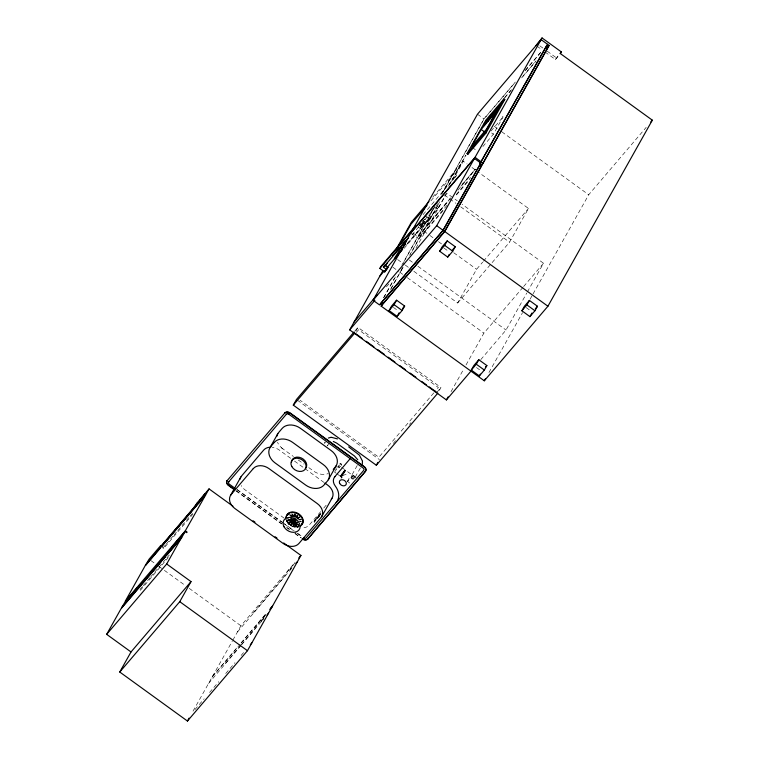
<?xml version="1.0" encoding="UTF-8"?>
<svg xmlns="http://www.w3.org/2000/svg" width="759" height="759" viewBox="0 0 759 759"><rect width="100%" height="100%" fill="white"/><g stroke="black" fill="none" stroke-linecap="round" stroke-linejoin="round"><path stroke-width="0.57" stroke-dasharray="3.79 2.85" d="M295.498 518.767C288.923 531.319 283.97 519.725 297.509 520.759M294.094 516.803L294.445 513.748M295.109 523.188C293.733 522.828 293.335 526.319 294.501 527.021C300.46 528.017 290.716 518.036 290.46 518.444M294.53 523.198L294.274 526.442L296.285 526.68M293.562 517.382L293.363 526.025L292.708 526.499L291.162 525.503L293.344 526.072M293.23 526.224L293.192 522.647L293.221 526.272M294.501 514.441L294.16 516.594M295.052 517.059L295.204 514.925M295.441 513.729L295.251 516.888L297.082 515.551M346.113 474.517C344.558 474.489 340.544 476.282 342.755 478.018M291.722 521.746C288.287 531.632 291.731 518.568 297.433 520.228L287.955 523.245L291.162 520.75L286.276 520.484C288.173 525.342 293.989 528.397 299.037 526.85M293.505 523.387L292.917 517.429M295.004 516.888L295.118 514.725M298.866 526.196C295.687 516.888 294.701 529.403 298.866 526.537M293.714 526.888L293.458 521.528L294.075 518.255M294.274 517.164L295.09 512.809L294.169 516.67M340.791 466.766L339.026 465.495L334.88 471.614M345.032 471.367L344.947 470.314L343.362 473.142M341.673 467.411L345.203 469.963L343.751 472.572M356.028 477.8L345.554 470.219L344.776 471.804M296.162 526.879L295.09 523.596L294.388 523.454M294.037 520.038C289.729 522.306 296.797 522.458 293.752 521.101M293.344 520.285L294.094 521.841M293.581 519.868L294.16 520.74M294.103 519.924L293.6 520.589L294.302 520.854M294.141 520.589L293.809 520.086M347.688 481.709L348.979 479.033L348.96 476.87M317.594 517.885L317.044 517.771M420.998 225.954L420.733 226.58L421.397 225.897M424.395 221.675L422.82 220.214M291.19 525.389L292.917 522.818L290.507 525.541L293.458 521.528L294.815 517.619M286.911 521.243L288.154 522.818L291.02 520.997L287.158 520.854L290.83 520.522M288.837 523.302L288.762 524.071L290.384 524.943M286.541 520.124C291.171 521.272 293.173 517.467 286.276 520.484L297.575 522.306M296.655 517.353L294.739 519.858L296.655 517.353L296.503 517.999M296.598 517.42L297.092 517.942L298.98 516.964M340.924 475.646L341.189 476.348M339.652 467.705C340.127 466.007 337.043 466.918 338.893 467.886C343.884 466.083 340.478 459.499 338.419 466.813M340.212 463.626L340.44 464.527L341.446 464.517M420.771 226.239L421.198 225.575M424.205 222.055L424.661 221.059L423.996 221.732M341.114 475.295L340.582 476.453L341.711 475.125M341.038 476.206C341.92 474.555 339.69 478.161 342.366 477.743M355.867 331.142L357.963 327.404L440.979 387.526L438.36 392.194M441.548 194.019L453.332 173.024L456.557 175.357L454.831 178.431M383.523 297.803L394.386 278.439M401.815 265.195L417.26 237.681L447.914 201.742M413.276 233.231L417.886 236.561L432.953 209.721M441.634 194.238L483.929 118.878L515.352 82.038M383.817 297.585L395.989 275.887M404.111 261.419L417.441 237.652L419.053 238.819L410.353 254.322M447.042 205.253L420.315 236.58L418.702 235.413L434.907 206.533M443.019 192.093L484.119 118.85L515.427 82.152M418.503 226.353L424.547 219.104L427.772 221.438L429.025 219.199L425.799 216.865M427.772 221.438L431.027 216.846L428.617 215.101M390.411 289.558L402.593 267.851M409.556 255.451L439.717 201.704M448.417 186.192L465.817 155.187M391.227 288.42L402.82 267.756M420.315 236.58L439.414 202.539M449.262 185.006L466.045 155.092M452.449 180.708L463.351 161.278L467.183 164.058M404.12 248.373L437.62 209.095L446.226 193.763M415.998 248.06L446.785 193.203L457.316 200.831M482.847 146.572L493.369 134.239L503.113 116.867L500.513 114.989M325.222 441.757L324.378 443.247A2.002 1.527 29.3 0 1 325.564 442.763M327.603 445.58L328.865 443.341M286.997 520.285L290.479 519.773L299.587 525.484M286.902 521.537L287.082 520.94M287.547 522.543L287.044 521.281M288.268 522.771L291.152 521.072L297.851 522.429M288.762 524.071L289.748 524.877M288.828 523.435L291.636 521.775L287.955 523.245M296.93 515.361L295.754 517.126L296.788 515.617M294.359 523.615L292.5 519.849M299.53 517.629L297.481 518.947L299.388 517.875M297.651 518.947L300.099 516.974M545.095 52.01L555.436 59.515L558.529 55.312M295.109 523.691L290.963 519.099M294.084 526.452L292.405 517.572M295.925 523.625L296.067 523.046M294.577 527.04L295.773 527.107M296.171 526.708L291.19 517.41M193.014 711.155L232.263 641.213M232.842 640.179L240.916 625.777L295.071 562.305M296.968 526.585L296.067 523.368L290.574 519.241M297.651 527.021L298.685 526.67M316.826 517.619L317.205 517.183L316.816 517.61L317.642 518.198L318.021 517.752L317.196 517.173L314.264 522.154L315.687 518.928L315.678 519.64M313.894 521.898L316.437 518.055L315.013 521.272M314.662 521.025L316.807 518.312M314.264 522.154L316.816 517.61M317.67 517.496L317.281 517.932L319.074 514.972L319.055 515.674M318.049 517.059L319.824 514.09L318.391 517.315M317.642 518.198L320.573 513.207L318.021 517.752M319.169 515.74L319.15 516.433L320.592 513.217M319.994 515.152L320.934 513.473M341.076 478.417L342.1 476.595M357.223 465.514L351.275 476.121C350.079 477.8 352.261 479.897 353.95 478.863M355.259 477.088L360.449 467.848M413.835 271.286L457.649 303.012L476.576 269.274L482.686 262.111M457.649 303.012L509.545 242.178L528.473 208.44L478.673 172.378M451.017 391.691L463.711 369.083M466.017 364.975L483.891 333.116L522.875 287.424M480.798 359.605L506.016 330.042L526.784 293.04M527.353 292.016L543.51 263.24L462.108 204.294M488.938 372.536L522.581 312.585M530.124 299.15L532.438 295.014M533.027 293.98L588.709 194.75L646.194 127.36M295.887 523.368L296.589 523.435M340.886 475.551L341.36 474.868M422.289 221.381L422.592 220.888M420.989 225.812L421.492 225.081M423.901 222.548L424.404 221.818M341.171 475.068L342.821 472.648M341.522 475.324L342.024 474.631M344.463 472.297L344.966 471.595M421.33 225.252L421.871 224.503M423.531 223.127L424.072 222.378M293.657 523.055L293.458 521.528L295.279 518.758M295.887 517.837L298.306 514.147M348.704 479.897L347.091 480.94M341.522 474.517L342.366 473.284M341.873 474.773L342.385 474.09M344.102 472.829L344.614 472.145M292.822 521.215L293.686 521.035M293.619 520.418L294.113 520.323M296.513 517.61L297.689 515.845M289.207 569.174L283.126 578.035L253.07 613.272L252.643 612.039M260.28 620.729L254.189 629.591L241.419 644.562M421.757 224.598L423.769 221.913M422.108 225.138L423.636 223.042M335.753 469.442L336.199 468.815M342.281 474.166L343.637 472.288M344.216 472.753L342.85 474.631M343.419 473.132L341.635 475.447M343.315 474.024L343.77 473.388M422.251 223.877L422.772 223.165M422.621 224.465L423.142 223.753M263.752 618.329L263.05 619.154L263.8 617.959M296.171 517.847L298.211 515.086M336.654 468.18L337.119 467.563M342.831 472.705L343.732 471.462M342.954 473.701L340.962 476.178M343.248 472.164L344.15 470.959M343.599 472.421L344.093 471.719M342.404 475.2L342.897 474.508M292.016 522.59L291.418 522.069M420.144 224.332L420.562 223.82M423.218 222.653L424.177 221.457M421.624 225.727L422.175 224.987M337.565 466.994L338.561 465.855M343.998 471.908L344.871 470.808M341.986 475.703L342.499 475.011M525.323 70.359L540.655 52.39M525.351 70.511L540.626 52.608M504.574 97.731L510.665 90.596M522.837 76.317L535.788 61.147M504.82 97.636L511.689 89.581M521.623 77.949L536.129 60.938M432.772 197.122L463.351 161.278M430.875 200.879L458.834 168.109M491.092 130.965L503.113 116.867M423.057 214.636L456.557 175.357M555.436 59.515L559.013 55.312M431.501 211.116L439.148 202.16M411.881 234.882L431.852 211.476M407.365 243.402L426.567 220.888M406.691 244.616L439.556 206.097M418.702 235.413L450.77 197.814M462.231 184.39L475.21 169.172M417.886 236.561L450.078 198.83M460.808 186.249L475.371 169.172M457.914 190.215L475.513 169.399M456.206 194.513L470.713 177.502M419.053 238.819L444.252 209.285M456.472 194.959L469.46 179.741M165.557 544.848L163.27 547.533L163.602 548.482L192.909 514.137M166.325 543.947L173.194 535.892M173.963 535L177.018 531.423M177.777 530.522L189.228 517.097M189.997 516.205L193.052 512.629M386.369 286.883L389.424 283.297M401.653 268.961L403.181 267.168M354.889 331.009L357.963 327.404M356.284 332.433L358.571 329.748L438.37 387.526L434.556 392.005M142.426 586.546L139.371 590.122L139.703 591.071L168.251 557.609M143.185 585.644L150.054 577.59M150.823 576.698L153.878 573.121M154.637 572.22L166.088 558.795M166.857 557.903L169.912 554.326M483.445 261.219L528.473 208.44M320.696 511.623L309.293 524.981A11.992 9.193 29.3 0 1 302.215 527.913M323.742 508.056L327.537 503.606M319.074 514.972L315.763 520.399L315.791 519.706M319.084 514.981L319.15 516.433M319.833 514.099L319.463 514.536L320.184 514.346M523.634 286.532L543.51 263.24M433.787 392.896L378.855 457.288L300.014 400.202M393.304 443.408L395.61 440.704M409.452 424.48L410.989 422.678M437.137 392.033L440.979 387.526M294.805 563.007L290.678 568.605L292.111 566.926M237.463 631.943L291.323 568.814M212.615 676.222L238.003 646.459M241.087 642.845L265.707 613.984M211.989 677.341L240.47 643.955M241.229 643.063L265.403 614.724M265.868 614.562L261.751 620.16L264.606 616.801M240.669 645.444L224.133 664.827L223.706 663.594M208.526 683.498L240.84 645.624M241.609 644.723L263.923 618.566M194.94 709.599L204.171 698.773M209.56 692.464L218.791 681.639M225.717 673.518L234.948 662.702M241.106 655.482L244.948 650.975M344.017 471.206L344.52 470.552M344.368 471.462L345.174 470.495M341.616 476.121L342.129 475.457M421.226 226.173L421.757 225.499M344.339 470.836L345.26 470.011M341.797 475.827L340.943 476.709M419.784 224.73L419.357 225.081L421.131 226.154M344.966 470.817L345.554 470.219M290.934 520.551L293.458 521.528L296.2 519.374M297.111 518.663L299.843 516.509M286.902 518.103L293.458 521.528L296.019 519.754M297.025 527.268L293.458 521.528L296.067 519.735M290.735 517.951L293.458 521.528L296.238 519.621M297.158 518.985L300.858 516.452M351.768 475.798L354.738 477.942L354.282 476.918L352.366 475.789L351.275 476.121L354.5 478.455M297.035 518.169L298.837 517.211M288.411 522.524L287.727 522.344M292.699 519.716L293.458 521.528L297.291 520.257M301.418 518.919L298.429 519.896L300.592 519.744M297.794 526.765L293.458 521.528L295.517 521.063M299.625 520.133L301.674 519.659M299.112 519.336L301.276 519.175M297.462 524.071L298.932 525.826L293.458 521.528L297.291 521.3M299.89 526.404L293.458 521.528L297.452 521.329M296.731 523.188L293.458 521.528L295.574 521.518M299.805 521.49L301.911 521.471M296.503 522.989L293.458 521.528L297.281 521.794M296.646 522.733L293.458 521.528L295.555 521.689M298.448 521.281L300.716 521.879M296.665 522.695L293.458 521.528L296.807 522.496M293.458 521.528L297.376 522.847M539.801 45.815L543.482 48.491M547.173 51.157L556.375 57.826M536.992 46.147L541.471 49.392M477.477 114.211L483.929 118.878M494.137 126.269L497.961 129.03M501.784 131.8L588.709 194.75M491.633 132.986L493.369 134.239M472.269 147.464L476.605 150.605M471.975 167.521L477.715 171.686M444.423 195.016L455.912 203.336M460.704 206.809L509.545 242.178M434.404 206.761L437.62 209.095M424.936 215.584L429.774 219.085M418.484 227.207L428.958 234.797M429.917 235.48L433.721 238.241M438.484 241.694L442.298 244.445M453.721 252.719L476.576 269.274M443.977 248.06L449.347 251.95M526.186 307.594L531.556 311.484M410.809 233.013L417.26 237.681M409.3 260.005L413.133 262.775M417.915 266.248L506.016 330.042M397.65 259.569L404.319 264.398M405.268 265.081L409.073 267.842M392.915 267.244L398.665 271.399M399.623 272.092L403.456 274.872M407.279 277.642L483.891 333.116M393.38 307.367L398.75 311.256M476.481 367.546L480.959 370.79M297.395 400.211L379.462 459.631M334.415 471.984L336.18 473.255M337.062 473.901L340.582 476.453M347.28 481.301L349.766 483.094M281.323 447.734L293.458 456.52M298.249 459.992L303.989 464.147M308.78 467.61L313.562 471.073A13.994 10.721 29.3 0 0 328.315 473.55M290.697 458.322L279.321 450.078A11.992 9.193 29.3 0 0 272.187 447.269M294.492 461.064L303.97 467.933M304.919 468.616L323.884 482.354M315.317 519.374L316.142 519.953M284.132 518.16L245.252 490.01A11.992 9.193 29.3 0 1 241.22 485.561M285.08 518.852L293.61 525.029A11.992 9.193 29.3 0 0 297.775 527.173M237.083 489.479L281.76 521.831M282.718 522.524L294.122 530.778M297.926 533.539L301.731 536.29M236.96 489.707L283.543 523.435M284.492 524.118L295.896 532.382M296.845 533.074L301.598 536.509M236.077 490.656L281.712 523.691M286.466 527.135L291.219 530.579M295.023 533.33L301.674 538.15M235.954 490.874L281.589 523.919M287.291 528.046L289.188 529.421M294.9 533.558L300.602 537.685M161.99 547.315L163.602 548.482M150.946 560.635L154.779 563.406M158.603 566.176L163.394 569.639M164.352 570.332L185.405 585.587M189.238 588.358L240.916 625.777M290.536 514.934L292.139 516.585M290.612 514.744L292.082 516.509M289.957 515.086L291.428 516.851M288.923 513.283L290.621 516.376M292.689 514.384L293.581 516.348M292.86 514.289L293.562 516.262M292.718 514.536L293.42 516.509M292.054 514.346L292.746 516.319M291.911 514.602L292.604 516.575M292.281 514.412L292.784 516.405M291.788 512.42L292.414 515.835M282.936 448.901A13.994 10.721 29.3 0 1 277.509 442.231M298.685 526.594A8.994 6.888 29.3 0 1 287.13 521.357M354.178 478.483A2.002 1.527 29.3 0 1 351.398 477.383A2.002 1.527 29.3 0 1 352.404 475.314A2.002 1.527 29.3 0 1 354.927 476.946M327.869 445.049A2.002 1.527 29.3 0 1 327.101 445.941M261.058 621.403L262.216 619.904L261.058 621.403M289.985 569.848L291.143 568.349L289.985 569.848"/><path stroke-width="1.14" d="M285.963 517.61C288.553 505.485 309.719 517.315 300.735 525.959M362.328 464.1L362.404 461.368M302.139 523.017L301.731 524.089M174.247 545.977L175.348 544.383L174.352 546.119M175.49 544.601L174.902 545.171L175.291 544.412M177.511 542.154C174.38 545.047 178.763 541.233 176.752 543.036M177.502 542.249L176.904 542.827M178.185 541.281L179.352 539.687L178.251 541.271M204.513 494.915L198.953 502.183L203.962 496.31L205.063 493.957L200.053 499.83L198.251 503.53L198.981 502.041M198.251 503.53L199.418 501.927M199.256 501.813L198.962 502.705M201.107 499.564L200.091 501.063L201.192 499.479M202.273 498.739L203.431 497.23L202.549 497.923M203.241 497.192L202.966 497.999M405.382 243.943L404.936 244.009M178.64 540.512L179.503 539.905M401.957 248.127L401.502 249.123L402.944 247.529M487.838 121.032C490.219 117.598 486.794 121.772 488.217 120.396M283.705 542.96L300.934 555.436L247.472 650.7L187.454 721.05L119.751 672.028L131.013 651.962L106.668 634.334L121.516 607.883L181.686 537.657L167.075 554.791M205.433 494.953L145.415 565.294L125.292 601.156L185.3 530.816L205.594 495.067L161.733 546.471M121.516 607.883L125.131 601.84L136.857 588.102L137.436 588.718L171.79 548.444M145.415 565.294L149.039 559.25L160.756 545.503L161.335 546.129L196.458 504.963M175.329 544.886L174.893 544.658L176.154 542.419L181.164 536.547L175.054 544.782L179.371 539.706L178.602 540.882M174.893 544.658L181.164 536.547M198.792 502.069L205.063 493.957M106.668 634.334L166.686 563.994L181.524 537.543M181.686 537.657L185.149 531.49L186.761 532.657L187.075 532.097L185.3 530.816M205.594 495.067L209.048 488.9L232.975 506.225M234.057 489.498L228.355 485.371A3.994 3.064 29.3 0 1 227.131 480.684L227.254 480.466A3.994 3.064 29.3 0 0 228.478 485.143L234.18 489.28M235.053 488.322L229.351 484.195A2.002 1.527 29.3 0 1 228.744 481.851L228.867 481.633M230.508 495.437L240.888 476.937M365.335 471.519L365.468 471.301A3.994 3.064 29.3 0 0 364.244 466.614L290.09 412.924A3.994 3.064 29.3 0 0 284.862 412.934L284.739 413.162A3.994 3.064 29.3 0 1 289.966 413.143L364.121 466.842A3.994 3.064 29.3 0 1 365.335 471.519L307.727 539.051A3.994 3.064 29.3 0 1 302.499 539.061L302.623 538.843M119.751 672.028L179.769 601.678L191.021 581.612L166.686 563.994M228.744 481.851L286.475 414.101M437.839 393.124L376.322 465.239L293.297 405.126L296.446 399.519L354.121 331.911M269.986 447.658L277.841 433.655M286.352 414.329A2.002 1.527 29.3 0 1 288.961 414.319L289.094 414.091M386.692 269.587L383.466 267.253L384.728 265.014L387.953 267.348L384.69 271.94L379.851 268.439L381.113 266.191L415.496 225.888M471.624 370.354L446.406 399.917L349.681 329.88L382.726 271.01M385.506 266.058L387.175 263.079M395.961 249.72L411.454 222.112L428.968 201.59M397.042 249.018L410.942 224.247L427.042 205.376M384.69 271.94L387.953 267.348M373.067 300.26L410.809 233.013L474.432 158.441L480.874 163.109L443.142 230.357L379.519 304.928L373.067 300.26L436.691 225.689L474.432 158.441M536.101 45.502L542.049 37.95L561.385 51.954L560.446 53.642L652.332 120.169L547.922 306.228L484.299 380.8L381.132 306.095L382.868 303.002M381.948 304.957L444.565 231.552L481.671 165.424L480.058 164.257L442.952 230.385L380.335 303.78L381.948 304.957L383.105 302.888M467.07 153.641L485.94 120.017L503.976 98.879L504.782 99.467L485.912 133.091L467.876 154.229L467.07 153.641L485.105 132.502L503.976 98.879M481.159 129.466L471.405 146.838L486.434 129.22L496.187 111.848L481.159 129.466L484.622 131.971M499.507 105.577L484.176 124.4L486.054 121.032L500.247 104.704M467.876 154.229L469.024 152.189M484.176 124.4L498.198 107.958L500.086 104.59M485.067 123.651L498.359 108.072L499.773 105.548M389.073 310.554L391.587 306.067L396.596 300.203L404.651 306.038L402.137 310.516L397.128 316.389L389.073 310.554L394.082 304.682L396.596 300.203M381.132 306.095L444.755 231.523L549.165 45.464L541.101 39.629L477.477 114.211L411.435 231.893L475.058 157.322L542.049 37.95M547.552 44.297L479.973 163.783M480.637 165.87L482.933 163.185L548.349 46.612L546.736 45.445L479.792 163.802M397.128 316.389L399.139 312.803M439.67 251.248L442.184 246.76L447.193 240.888L455.248 246.732L452.734 251.21L447.725 257.083L439.67 251.248L444.679 245.375L447.193 240.888M187.454 721.05L189.105 718.109M447.725 257.083L449.233 254.398M328.324 479.783L336.18 465.77M336.303 502.43L336.171 502.648A17.998 13.785 29.3 0 0 335.269 486.026A10 7.656 29.3 0 1 334.766 476.785L334.89 476.567M303.628 537.666L303.505 537.884A2.002 1.527 29.3 0 0 306.114 537.884L363.722 470.352A2.002 1.527 29.3 0 0 363.115 468.009L288.961 414.319M350.345 458.455L334.766 476.785M307.727 539.051L365.468 471.301M321.664 516.661L332.044 498.17M376.322 465.239L377.887 462.43M446.406 399.917L448.133 396.834M471.282 370.088L473.796 365.601L478.806 359.728L486.87 365.563L484.356 370.05L479.346 375.923L471.282 370.088L476.291 364.216L478.806 359.728M479.346 375.923L480.352 374.13M521.879 310.773L524.393 306.294L529.403 300.422L537.467 306.257L534.943 310.744L529.934 316.617L521.879 310.773L526.888 304.909L529.403 300.422M484.299 380.8L485.456 378.741M529.934 316.617L531.955 313.031M404.67 245.1L404.964 244.607M200.699 500.39L200.253 501.187L200.537 500.276M404.291 245.679L404.832 244.929M495.437 111.953C497.828 108.698 494.024 113.357 495.779 111.535M209.048 488.9L197.331 502.638L191.24 511.5L161.183 546.736L160.756 545.503M167.341 554.089L173.422 545.228L185.149 531.49M198.697 502.743L198.09 503.416M202.558 498.255L203.108 497.211M492.278 115.643L491.832 116.44L492.23 116.013M495.883 111.374L496.49 110.7L495.741 111.905M403.854 246.305L404.405 245.584M488.379 120.51L487.876 121.098M202.653 498.094L202.103 498.72M403.399 246.941L401.985 248.724M547.021 47.978L549.165 45.464M546.822 48.405L548.349 46.612M502.524 102.104L504.782 99.467M559.962 53.633L561.385 51.954M379.851 268.439L414.243 228.127M392.517 255.849L399.376 247.823M403.94 242.463L405.467 240.679M383.466 267.253L408.57 237.833M401.132 247.491L394.31 258.705L402.754 248.8M404.196 243.886L406.501 241.191M379.936 275.972L384.528 270.593M386.815 267.908L402.099 249.986M161.24 545.854L197.814 502.989L197.331 502.638M145.576 565.408L160.196 548.273M354.092 322.034L377.014 295.156M349.681 329.88L374.908 300.317M227.131 480.684L284.862 412.934M293.297 405.126L354.814 333.011M137.341 588.443L171.619 548.264M121.677 608.006L160.917 562.011M162.454 560.199L165.528 556.594M402.507 308.552L404.651 306.038M452.392 250.081L455.248 246.732M131.013 651.962L191.021 581.612M333.258 469.385L335.364 466.918A13.994 10.721 29.3 0 0 331.095 450.523L300.469 428.351A13.994 10.721 29.3 0 0 282.168 428.399L278.667 432.507A13.994 10.721 29.3 0 0 276.836 436.273M650.795 121.971L652.332 120.169M298.733 558.007L300.934 555.436M295.934 563.406L297.471 561.603M270.318 608.576L272.633 605.872M269.806 609.572L271.997 606.991M267.007 614.961L268.544 613.158M485.437 367.242L486.87 365.563M535.313 308.771L537.467 306.257M250.337 644.666L251.874 642.854M287.614 514.963L288.249 514.298M328.343 438.057L330.886 437.326M331.389 437.298L337.48 438.901M333.305 441.463L336.683 443.114L354.415 455.95L357.793 459.793M485.105 132.502L485.912 133.091M475.058 157.322L482.933 163.185M436.691 225.689L443.142 230.357M444.755 231.523L547.922 306.228M442.952 230.385L444.565 231.552M444.679 245.375L452.734 251.21M526.888 304.909L534.943 310.744M394.082 304.682L402.137 310.516M476.291 364.216L484.356 370.05M355.772 333.704L362.451 338.542M366.265 341.303L373.902 346.835M377.716 349.595L384.396 354.434M388.219 357.195L394.898 362.034M399.67 365.487L405.391 369.633M410.164 373.086L415.885 377.232M421.615 381.379L426.387 384.832M429.252 386.91L436.88 392.431M348.666 446.871L359.396 455.134L362.356 460.884M324.833 483.037L327.679 485.096A11.992 9.193 29.3 0 1 331.341 499.147M253.079 520.778L254.996 522.164M275.09 536.717L277.007 538.112M179.769 601.678L247.472 650.7M403.579 242.766L400.078 247.567M136.857 588.102L137.284 589.326M287.898 413.627A2.002 1.527 29.3 0 1 288.875 413.949M307.85 538.824A3.994 3.064 29.3 0 1 303.534 539.364M240.024 479.195A11.992 9.193 29.3 0 1 241.59 475.959L263.639 450.125A11.992 9.193 29.3 0 1 270.716 447.193M286.124 517.505A8.994 6.888 29.3 0 1 297.139 512.942A8.994 6.888 29.3 0 1 301.911 524.659M291.56 462.032A7.998 6.129 29.3 0 1 301.351 457.981A7.998 6.129 29.3 0 1 305.602 468.388M484.166 125.026L485.305 123.508L484.166 125.026M491.68 116.222L492.838 114.723L491.68 116.222M274.312 442.412L270.802 446.52A13.994 10.721 29.3 0 0 275.071 462.914L305.697 485.086A13.994 10.721 29.3 0 0 323.998 485.039L327.499 480.931A13.994 10.721 29.3 0 0 323.23 464.536L292.604 442.355A13.994 10.721 29.3 0 0 274.312 442.412M253.259 468.616L231.21 494.451A11.992 9.193 29.3 0 0 234.873 508.502L283.23 543.52A11.992 9.193 29.3 0 0 298.923 543.482L320.962 517.638A11.992 9.193 29.3 0 0 317.3 503.596L268.942 468.578A11.992 9.193 29.3 0 0 253.259 468.616M291.826 466.576A7.998 6.129 29.3 0 0 304.966 469.508A7.998 6.129 29.3 0 0 298.771 458.445A7.998 6.129 29.3 0 0 291.826 466.576M284.056 526.822A8.994 6.888 29.3 0 0 298.847 530.124A8.994 6.888 29.3 0 0 291.864 517.666A8.994 6.888 29.3 0 0 284.056 526.822M339.69 483.464A3.7 2.837 29.3 0 0 345.762 485.029A3.7 2.837 29.3 0 0 343.115 479.859A3.7 2.837 29.3 0 0 339.69 483.464"/></g></svg>
